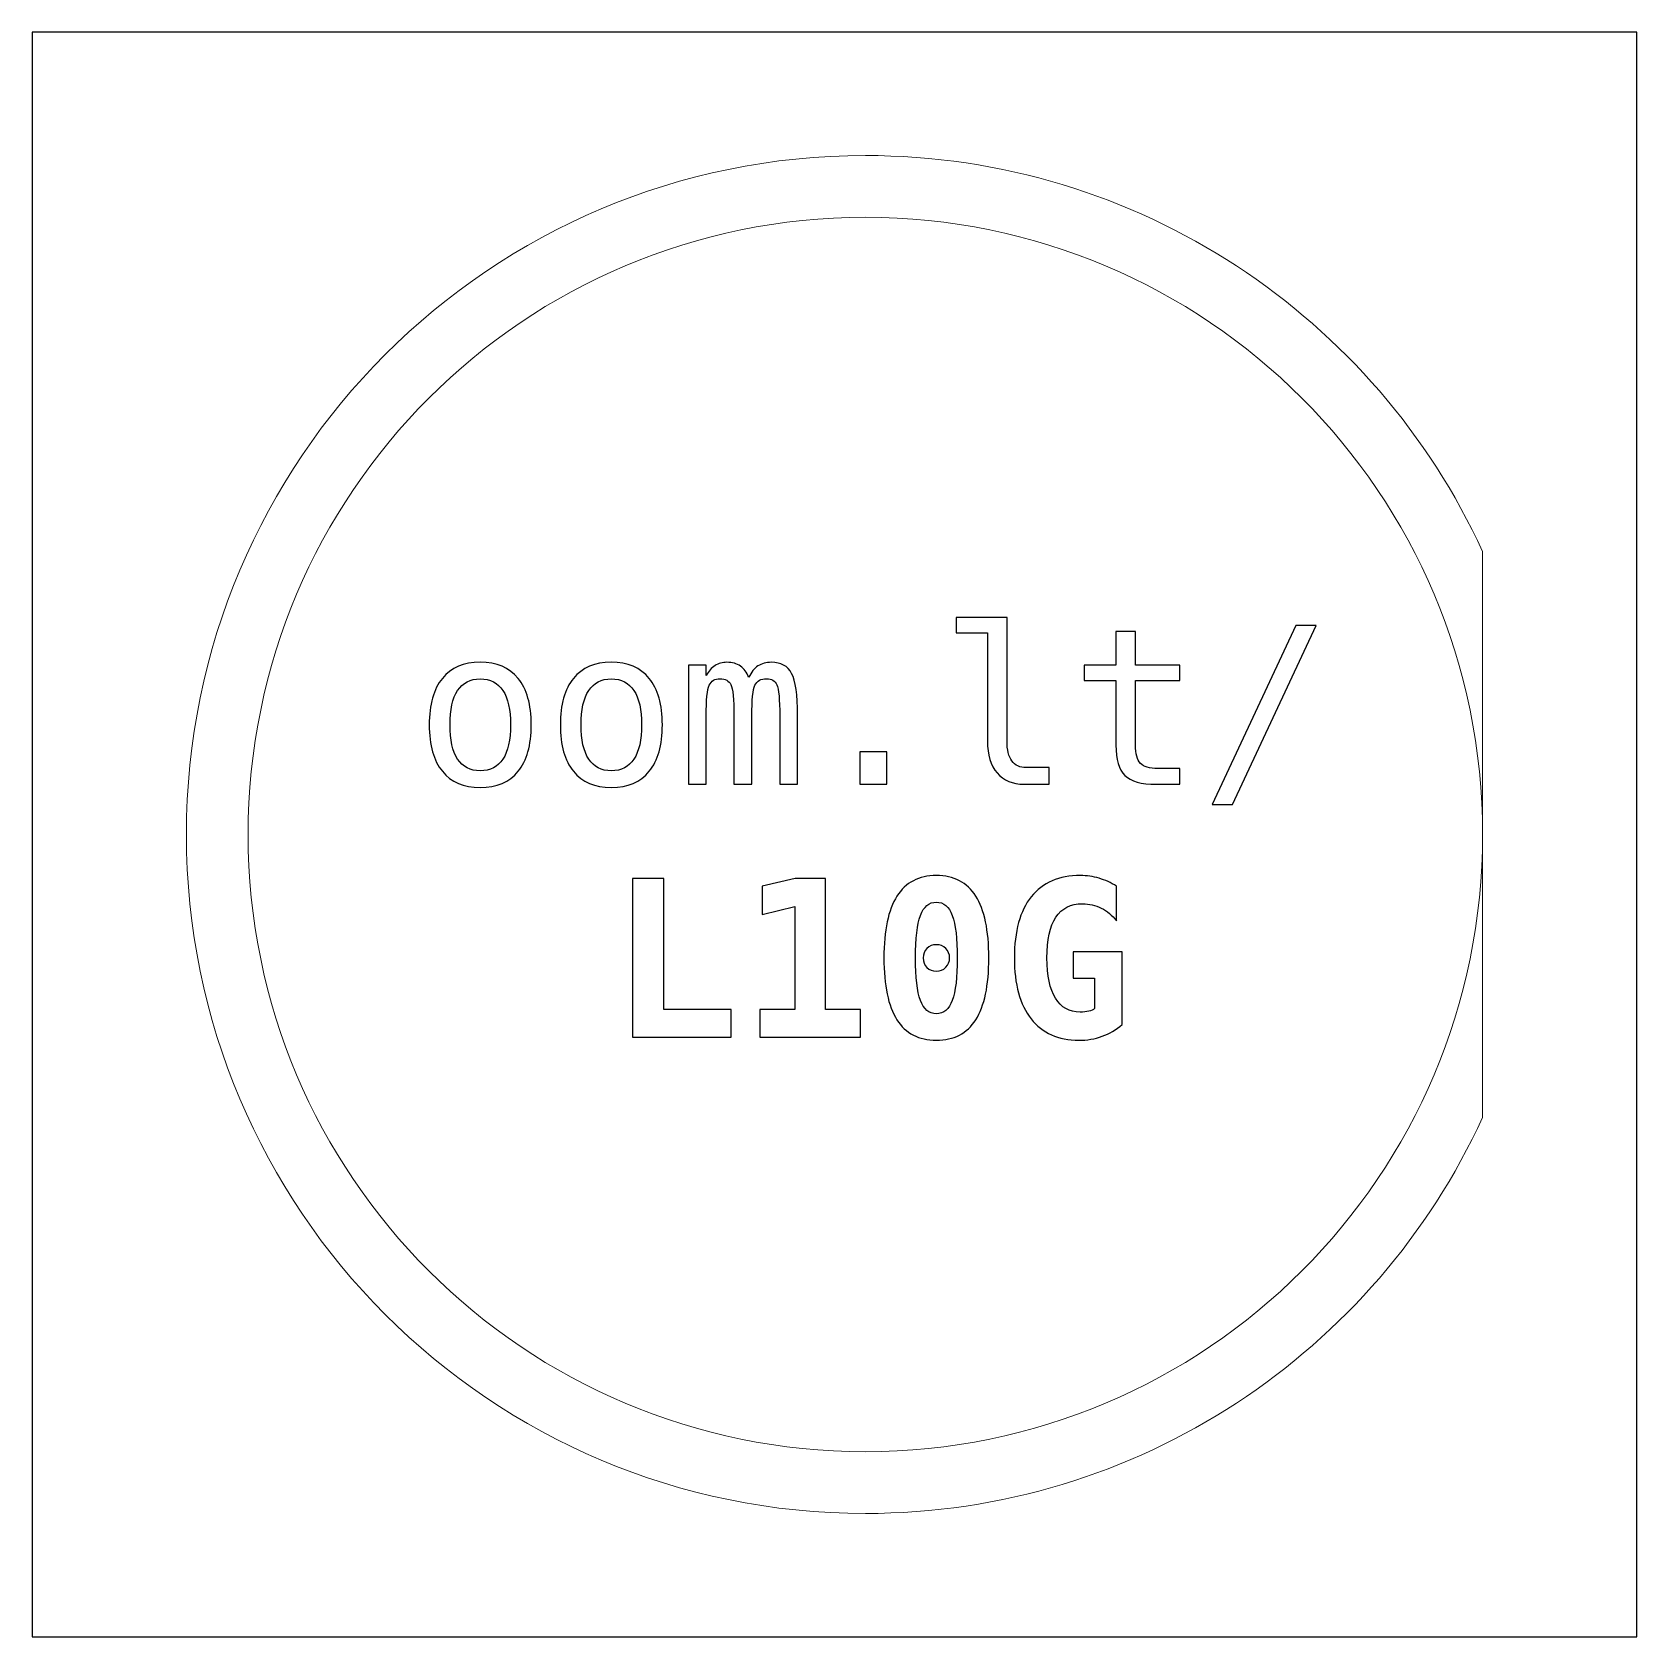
# Model space of a CAD drawing. Header units: centimetres. Extents: x -11.15 to -9.85, y -15.5 to -14.2.
import ezdxf

# ---------------------------------------------------------------- set-up
doc = ezdxf.new("R2010")
doc.units = ezdxf.units.CM
doc.header["$MEASUREMENT"] = 0
doc.layers.add('Layer 1', color=7, linetype='Continuous')

msp = doc.modelspace()

# ---------------------------------------------------------------- linework, layer by layer
at = {"layer": 'Layer 1', "color": 7}
msp.add_lwpolyline([(-11.15, -15.5), (-9.85, -15.5), (-9.85, -14.2), (-11.15, -14.2), (-11.15, -15.5)], close=True, dxfattribs=at)
at = {"layer": 'Layer 1', "color": 250, "lineweight": 20}
msp.add_ellipse((-10.475, -14.85), major_axis=(0, 0.5), ratio=1, dxfattribs=at)
msp.add_open_spline([(-10.475, -14.3), (-10.25315, -14.3), (-10.06195, -14.43143), (-9.975, -14.62065), (-9.975, -14.62065), (-9.975, -14.62065), (-9.975, -15.07935), (-9.975, -15.07935), (-9.975, -15.07935), (-10.06195, -15.26857), (-10.25315, -15.4), (-10.475, -15.4), (-10.475, -15.4), (-10.77871, -15.4), (-11.025, -15.15371), (-11.025, -14.85), (-11.025, -14.85), (-11.025, -14.54629), (-10.77871, -14.3), (-10.475, -14.3)], degree=3, knots=[0, 0, 0, 0, 0.2, 0.2, 0.2, 0.2, 0.4, 0.4, 0.4, 0.4, 0.6, 0.6, 0.6, 0.6, 0.8, 0.8, 0.8, 0.8, 1, 1, 1, 1], dxfattribs=at)
at = {"layer": 'Layer 1', "color": 250}
for points, knots in [([(-10.36026, -14.77435), (-10.36026, -14.78146), (-10.35896, -14.78681), (-10.35635, -14.79043), (-10.35635, -14.79043), (-10.35373, -14.79404), (-10.34988, -14.79586), (-10.34476, -14.79586), (-10.34476, -14.79586), (-10.34476, -14.79586), (-10.32624, -14.79586), (-10.32624, -14.79586), (-10.32624, -14.79586), (-10.32624, -14.79586), (-10.32624, -14.8093), (-10.32624, -14.8093), (-10.32624, -14.8093), (-10.32624, -14.8093), (-10.34629, -14.8093), (-10.34629, -14.8093), (-10.34629, -14.8093), (-10.35579, -14.8093), (-10.36311, -14.80624), (-10.36831, -14.80016), (-10.36831, -14.80016), (-10.37351, -14.79407), (-10.3761, -14.78546), (-10.3761, -14.77435), (-10.3761, -14.77435), (-10.3761, -14.77435), (-10.3761, -14.68674), (-10.3761, -14.68674), (-10.3761, -14.68674), (-10.3761, -14.68674), (-10.4015, -14.68674), (-10.4015, -14.68674), (-10.4015, -14.68674), (-10.4015, -14.68674), (-10.4015, -14.67433), (-10.4015, -14.67433), (-10.4015, -14.67433), (-10.4015, -14.67433), (-10.36026, -14.67433), (-10.36026, -14.67433), (-10.36026, -14.67433), (-10.36026, -14.67433), (-10.36026, -14.77435), (-10.36026, -14.77435)], [0, 0, 0, 0, 0.0833333, 0.0833333, 0.0833333, 0.0833333, 0.1666667, 0.1666667, 0.1666667, 0.1666667, 0.25, 0.25, 0.25, 0.25, 0.3333333, 0.3333333, 0.3333333, 0.3333333, 0.4166667, 0.4166667, 0.4166667, 0.4166667, 0.5, 0.5, 0.5, 0.5, 0.5833333, 0.5833333, 0.5833333, 0.5833333, 0.6666667, 0.6666667, 0.6666667, 0.6666667, 0.75, 0.75, 0.75, 0.75, 0.8333333, 0.8333333, 0.8333333, 0.8333333, 0.9166667, 0.9166667, 0.9166667, 0.9166667, 1, 1, 1, 1]), ([(-10.25621, -14.68544), (-10.25621, -14.68544), (-10.25621, -14.71284), (-10.25621, -14.71284), (-10.25621, -14.71284), (-10.25621, -14.71284), (-10.2202, -14.71284), (-10.2202, -14.71284), (-10.2202, -14.71284), (-10.2202, -14.71284), (-10.2202, -14.72516), (-10.2202, -14.72516), (-10.2202, -14.72516), (-10.2202, -14.72516), (-10.25621, -14.72516), (-10.25621, -14.72516), (-10.25621, -14.72516), (-10.25621, -14.72516), (-10.25621, -14.77752), (-10.25621, -14.77752), (-10.25621, -14.77752), (-10.25621, -14.78463), (-10.25486, -14.7896), (-10.25216, -14.7924), (-10.25216, -14.7924), (-10.24945, -14.79522), (-10.24475, -14.79663), (-10.23804, -14.79663), (-10.23804, -14.79663), (-10.23804, -14.79663), (-10.2202, -14.79663), (-10.2202, -14.79663), (-10.2202, -14.79663), (-10.2202, -14.79663), (-10.2202, -14.8093), (-10.2202, -14.8093), (-10.2202, -14.8093), (-10.2202, -14.8093), (-10.23957, -14.8093), (-10.23957, -14.8093), (-10.23957, -14.8093), (-10.25148, -14.8093), (-10.25986, -14.80692), (-10.26474, -14.80216), (-10.26474, -14.80216), (-10.26962, -14.79739), (-10.27206, -14.78916), (-10.27206, -14.77752), (-10.27206, -14.77752), (-10.27206, -14.77752), (-10.27206, -14.72516), (-10.27206, -14.72516), (-10.27206, -14.72516), (-10.27206, -14.72516), (-10.29781, -14.72516), (-10.29781, -14.72516), (-10.29781, -14.72516), (-10.29781, -14.72516), (-10.29781, -14.71284), (-10.29781, -14.71284), (-10.29781, -14.71284), (-10.29781, -14.71284), (-10.27206, -14.71284), (-10.27206, -14.71284), (-10.27206, -14.71284), (-10.27206, -14.71284), (-10.27206, -14.68544), (-10.27206, -14.68544), (-10.27206, -14.68544), (-10.27206, -14.68544), (-10.25621, -14.68544), (-10.25621, -14.68544)], [0, 0, 0, 0, 0.0555556, 0.0555556, 0.0555556, 0.0555556, 0.1111111, 0.1111111, 0.1111111, 0.1111111, 0.1666667, 0.1666667, 0.1666667, 0.1666667, 0.2222222, 0.2222222, 0.2222222, 0.2222222, 0.2777778, 0.2777778, 0.2777778, 0.2777778, 0.3333333, 0.3333333, 0.3333333, 0.3333333, 0.3888889, 0.3888889, 0.3888889, 0.3888889, 0.4444444, 0.4444444, 0.4444444, 0.4444444, 0.5, 0.5, 0.5, 0.5, 0.5555556, 0.5555556, 0.5555556, 0.5555556, 0.6111111, 0.6111111, 0.6111111, 0.6111111, 0.6666667, 0.6666667, 0.6666667, 0.6666667, 0.7222222, 0.7222222, 0.7222222, 0.7222222, 0.7777778, 0.7777778, 0.7777778, 0.7777778, 0.8333333, 0.8333333, 0.8333333, 0.8333333, 0.8888889, 0.8888889, 0.8888889, 0.8888889, 0.9444444, 0.9444444, 0.9444444, 0.9444444, 1, 1, 1, 1]), ([(-10.12633, -14.68071), (-10.12633, -14.68071), (-10.10995, -14.68071), (-10.10995, -14.68071), (-10.10995, -14.68071), (-10.10995, -14.68071), (-10.17766, -14.82567), (-10.17766, -14.82567), (-10.17766, -14.82567), (-10.17766, -14.82567), (-10.19412, -14.82567), (-10.19412, -14.82567), (-10.19412, -14.82567), (-10.19412, -14.82567), (-10.12633, -14.68071), (-10.12633, -14.68071)], [0, 0, 0, 0, 0.25, 0.25, 0.25, 0.25, 0.5, 0.5, 0.5, 0.5, 0.75, 0.75, 0.75, 0.75, 1, 1, 1, 1]), ([(-10.78699, -14.71052), (-10.77361, -14.71052), (-10.76338, -14.71484), (-10.75629, -14.72352), (-10.75629, -14.72352), (-10.74921, -14.73219), (-10.74565, -14.74474), (-10.74565, -14.76115), (-10.74565, -14.76115), (-10.74565, -14.77764), (-10.74918, -14.79019), (-10.75624, -14.79883), (-10.75624, -14.79883), (-10.76332, -14.80748), (-10.77355, -14.8118), (-10.78699, -14.8118), (-10.78699, -14.8118), (-10.80039, -14.8118), (-10.81059, -14.80748), (-10.81768, -14.79883), (-10.81768, -14.79883), (-10.82473, -14.79019), (-10.82826, -14.77764), (-10.82826, -14.76115), (-10.82826, -14.76115), (-10.82826, -14.74474), (-10.82473, -14.73219), (-10.81768, -14.72352), (-10.81768, -14.72352), (-10.81059, -14.71484), (-10.80039, -14.71052), (-10.78699, -14.71052)], [0, 0, 0, 0, 0.125, 0.125, 0.125, 0.125, 0.25, 0.25, 0.25, 0.25, 0.375, 0.375, 0.375, 0.375, 0.5, 0.5, 0.5, 0.5, 0.625, 0.625, 0.625, 0.625, 0.75, 0.75, 0.75, 0.75, 0.875, 0.875, 0.875, 0.875, 1, 1, 1, 1]), ([(-10.6808, -14.71052), (-10.66742, -14.71052), (-10.65719, -14.71484), (-10.6501, -14.72352), (-10.6501, -14.72352), (-10.64302, -14.73219), (-10.63946, -14.74474), (-10.63946, -14.76115), (-10.63946, -14.76115), (-10.63946, -14.77764), (-10.64299, -14.79019), (-10.65005, -14.79883), (-10.65005, -14.79883), (-10.65713, -14.80748), (-10.66736, -14.8118), (-10.6808, -14.8118), (-10.6808, -14.8118), (-10.6942, -14.8118), (-10.7044, -14.80748), (-10.71149, -14.79883), (-10.71149, -14.79883), (-10.71854, -14.79019), (-10.72207, -14.77764), (-10.72207, -14.76115), (-10.72207, -14.76115), (-10.72207, -14.74474), (-10.71854, -14.73219), (-10.71149, -14.72352), (-10.71149, -14.72352), (-10.7044, -14.71484), (-10.6942, -14.71052), (-10.6808, -14.71052)], [0, 0, 0, 0, 0.125, 0.125, 0.125, 0.125, 0.25, 0.25, 0.25, 0.25, 0.375, 0.375, 0.375, 0.375, 0.5, 0.5, 0.5, 0.5, 0.625, 0.625, 0.625, 0.625, 0.75, 0.75, 0.75, 0.75, 0.875, 0.875, 0.875, 0.875, 1, 1, 1, 1]), ([(-10.56946, -14.72266), (-10.56752, -14.71852), (-10.56502, -14.71546), (-10.56199, -14.71349), (-10.56199, -14.71349), (-10.559, -14.71152), (-10.55535, -14.71052), (-10.55112, -14.71052), (-10.55112, -14.71052), (-10.54336, -14.71052), (-10.53789, -14.71352), (-10.53471, -14.71952), (-10.53471, -14.71952), (-10.53151, -14.72551), (-10.52992, -14.7368), (-10.52992, -14.75341), (-10.52992, -14.75341), (-10.52992, -14.75341), (-10.52992, -14.8093), (-10.52992, -14.8093), (-10.52992, -14.8093), (-10.52992, -14.8093), (-10.54438, -14.8093), (-10.54438, -14.8093), (-10.54438, -14.8093), (-10.54438, -14.8093), (-10.54438, -14.75409), (-10.54438, -14.75409), (-10.54438, -14.75409), (-10.54438, -14.74048), (-10.54515, -14.73204), (-10.54668, -14.72872), (-10.54668, -14.72872), (-10.54818, -14.72543), (-10.55097, -14.72378), (-10.555, -14.72378), (-10.555, -14.72378), (-10.55958, -14.72378), (-10.56273, -14.72554), (-10.56443, -14.72907), (-10.56443, -14.72907), (-10.56611, -14.7326), (-10.56696, -14.74095), (-10.56696, -14.75409), (-10.56696, -14.75409), (-10.56696, -14.75409), (-10.56696, -14.8093), (-10.56696, -14.8093), (-10.56696, -14.8093), (-10.56696, -14.8093), (-10.58143, -14.8093), (-10.58143, -14.8093), (-10.58143, -14.8093), (-10.58143, -14.8093), (-10.58143, -14.75409), (-10.58143, -14.75409), (-10.58143, -14.75409), (-10.58143, -14.7403), (-10.58225, -14.73181), (-10.5839, -14.7286), (-10.5839, -14.7286), (-10.58551, -14.7254), (-10.58845, -14.72378), (-10.59272, -14.72378), (-10.59272, -14.72378), (-10.59692, -14.72378), (-10.59983, -14.72554), (-10.60145, -14.72907), (-10.60145, -14.72907), (-10.60309, -14.7326), (-10.60392, -14.74095), (-10.60392, -14.75409), (-10.60392, -14.75409), (-10.60392, -14.75409), (-10.60392, -14.8093), (-10.60392, -14.8093), (-10.60392, -14.8093), (-10.60392, -14.8093), (-10.61829, -14.8093), (-10.61829, -14.8093), (-10.61829, -14.8093), (-10.61829, -14.8093), (-10.61829, -14.71284), (-10.61829, -14.71284), (-10.61829, -14.71284), (-10.61829, -14.71284), (-10.60392, -14.71284), (-10.60392, -14.71284), (-10.60392, -14.71284), (-10.60392, -14.71284), (-10.60392, -14.7211), (-10.60392, -14.7211), (-10.60392, -14.7211), (-10.60203, -14.71767), (-10.59965, -14.71505), (-10.5968, -14.71323), (-10.5968, -14.71323), (-10.59398, -14.71143), (-10.59075, -14.71052), (-10.58713, -14.71052), (-10.58713, -14.71052), (-10.58275, -14.71052), (-10.57913, -14.71152), (-10.57622, -14.71352), (-10.57622, -14.71352), (-10.57331, -14.71555), (-10.57108, -14.71858), (-10.56946, -14.72266)], [0, 0, 0, 0, 0.037037, 0.037037, 0.037037, 0.037037, 0.0740741, 0.0740741, 0.0740741, 0.0740741, 0.1111111, 0.1111111, 0.1111111, 0.1111111, 0.1481481, 0.1481481, 0.1481481, 0.1481481, 0.1851852, 0.1851852, 0.1851852, 0.1851852, 0.2222222, 0.2222222, 0.2222222, 0.2222222, 0.2592593, 0.2592593, 0.2592593, 0.2592593, 0.2962963, 0.2962963, 0.2962963, 0.2962963, 0.3333333, 0.3333333, 0.3333333, 0.3333333, 0.3703704, 0.3703704, 0.3703704, 0.3703704, 0.4074074, 0.4074074, 0.4074074, 0.4074074, 0.4444444, 0.4444444, 0.4444444, 0.4444444, 0.4814815, 0.4814815, 0.4814815, 0.4814815, 0.5185185, 0.5185185, 0.5185185, 0.5185185, 0.5555556, 0.5555556, 0.5555556, 0.5555556, 0.5925926, 0.5925926, 0.5925926, 0.5925926, 0.6296296, 0.6296296, 0.6296296, 0.6296296, 0.6666667, 0.6666667, 0.6666667, 0.6666667, 0.7037037, 0.7037037, 0.7037037, 0.7037037, 0.7407407, 0.7407407, 0.7407407, 0.7407407, 0.7777778, 0.7777778, 0.7777778, 0.7777778, 0.8148148, 0.8148148, 0.8148148, 0.8148148, 0.8518519, 0.8518519, 0.8518519, 0.8518519, 0.8888889, 0.8888889, 0.8888889, 0.8888889, 0.9259259, 0.9259259, 0.9259259, 0.9259259, 0.962963, 0.962963, 0.962963, 0.962963, 1, 1, 1, 1]), ([(-10.78699, -14.72396), (-10.79504, -14.72396), (-10.80113, -14.72707), (-10.80527, -14.73333), (-10.80527, -14.73333), (-10.80942, -14.7396), (-10.81147, -14.74889), (-10.81147, -14.76115), (-10.81147, -14.76115), (-10.81147, -14.77338), (-10.80942, -14.78264), (-10.80527, -14.78893), (-10.80527, -14.78893), (-10.80113, -14.79522), (-10.79504, -14.79836), (-10.78699, -14.79836), (-10.78699, -14.79836), (-10.7789, -14.79836), (-10.77279, -14.79522), (-10.76864, -14.78893), (-10.76864, -14.78893), (-10.7645, -14.78264), (-10.76244, -14.77338), (-10.76244, -14.76115), (-10.76244, -14.76115), (-10.76244, -14.74889), (-10.7645, -14.7396), (-10.76864, -14.73333), (-10.76864, -14.73333), (-10.77279, -14.72707), (-10.7789, -14.72396), (-10.78699, -14.72396)], [0, 0, 0, 0, 0.125, 0.125, 0.125, 0.125, 0.25, 0.25, 0.25, 0.25, 0.375, 0.375, 0.375, 0.375, 0.5, 0.5, 0.5, 0.5, 0.625, 0.625, 0.625, 0.625, 0.75, 0.75, 0.75, 0.75, 0.875, 0.875, 0.875, 0.875, 1, 1, 1, 1]), ([(-10.6808, -14.72396), (-10.68885, -14.72396), (-10.69494, -14.72707), (-10.69908, -14.73333), (-10.69908, -14.73333), (-10.70323, -14.7396), (-10.70528, -14.74889), (-10.70528, -14.76115), (-10.70528, -14.76115), (-10.70528, -14.77338), (-10.70323, -14.78264), (-10.69908, -14.78893), (-10.69908, -14.78893), (-10.69494, -14.79522), (-10.68885, -14.79836), (-10.6808, -14.79836), (-10.6808, -14.79836), (-10.67271, -14.79836), (-10.6666, -14.79522), (-10.66245, -14.78893), (-10.66245, -14.78893), (-10.65831, -14.78264), (-10.65625, -14.77338), (-10.65625, -14.76115), (-10.65625, -14.76115), (-10.65625, -14.74889), (-10.65831, -14.7396), (-10.66245, -14.73333), (-10.66245, -14.73333), (-10.6666, -14.72707), (-10.67271, -14.72396), (-10.6808, -14.72396)], [0, 0, 0, 0, 0.125, 0.125, 0.125, 0.125, 0.25, 0.25, 0.25, 0.25, 0.375, 0.375, 0.375, 0.375, 0.5, 0.5, 0.5, 0.5, 0.625, 0.625, 0.625, 0.625, 0.75, 0.75, 0.75, 0.75, 0.875, 0.875, 0.875, 0.875, 1, 1, 1, 1]), ([(-10.47935, -14.78302), (-10.47935, -14.78302), (-10.45766, -14.78302), (-10.45766, -14.78302), (-10.45766, -14.78302), (-10.45766, -14.78302), (-10.45766, -14.8093), (-10.45766, -14.8093), (-10.45766, -14.8093), (-10.45766, -14.8093), (-10.47935, -14.8093), (-10.47935, -14.8093), (-10.47935, -14.8093), (-10.47935, -14.8093), (-10.47935, -14.78302), (-10.47935, -14.78302)], [0, 0, 0, 0, 0.25, 0.25, 0.25, 0.25, 0.5, 0.5, 0.5, 0.5, 0.75, 0.75, 0.75, 0.75, 1, 1, 1, 1]), ([(-10.46, -14.95001), (-10.46, -14.92776), (-10.45647, -14.91106), (-10.44941, -14.89995), (-10.44941, -14.89995), (-10.44233, -14.88884), (-10.43172, -14.88328), (-10.41752, -14.88328), (-10.41752, -14.88328), (-10.40329, -14.88328), (-10.39265, -14.88881), (-10.38556, -14.89989), (-10.38556, -14.89989), (-10.3785, -14.91097), (-10.37498, -14.9277), (-10.37498, -14.95001), (-10.37498, -14.95001), (-10.37498, -14.9723), (-10.3785, -14.989), (-10.38556, -15.00008), (-10.38556, -15.00008), (-10.39265, -15.01116), (-10.40329, -15.01669), (-10.41752, -15.01669), (-10.41752, -15.01669), (-10.43172, -15.01669), (-10.44233, -15.01113), (-10.44941, -15.00002), (-10.44941, -15.00002), (-10.45647, -14.98891), (-10.46, -14.97224), (-10.46, -14.95001)], [0, 0, 0, 0, 0.125, 0.125, 0.125, 0.125, 0.25, 0.25, 0.25, 0.25, 0.375, 0.375, 0.375, 0.375, 0.5, 0.5, 0.5, 0.5, 0.625, 0.625, 0.625, 0.625, 0.75, 0.75, 0.75, 0.75, 0.875, 0.875, 0.875, 0.875, 1, 1, 1, 1]), ([(-10.28928, -14.99094), (-10.28928, -14.99094), (-10.28928, -14.96642), (-10.28928, -14.96642), (-10.28928, -14.96642), (-10.28928, -14.96642), (-10.30668, -14.96642), (-10.30668, -14.96642), (-10.30668, -14.96642), (-10.30668, -14.96642), (-10.30668, -14.94505), (-10.30668, -14.94505), (-10.30668, -14.94505), (-10.30668, -14.94505), (-10.26705, -14.94505), (-10.26705, -14.94505), (-10.26705, -14.94505), (-10.26705, -14.94505), (-10.26705, -15.00396), (-10.26705, -15.00396), (-10.26705, -15.00396), (-10.27193, -15.00813), (-10.27731, -15.01131), (-10.28319, -15.01346), (-10.28319, -15.01346), (-10.2891, -15.0156), (-10.29539, -15.01669), (-10.30209, -15.01669), (-10.30209, -15.01669), (-10.31876, -15.01669), (-10.33161, -15.0109), (-10.34069, -14.99934), (-10.34069, -14.99934), (-10.34978, -14.98776), (-10.35431, -14.97133), (-10.35431, -14.95001), (-10.35431, -14.95001), (-10.35431, -14.92838), (-10.34972, -14.91185), (-10.34058, -14.90042), (-10.34058, -14.90042), (-10.33141, -14.88898), (-10.31818, -14.88328), (-10.30089, -14.88328), (-10.30089, -14.88328), (-10.29572, -14.88328), (-10.29066, -14.88401), (-10.28566, -14.88548), (-10.28566, -14.88548), (-10.28066, -14.88692), (-10.27596, -14.88904), (-10.27161, -14.8918), (-10.27161, -14.8918), (-10.27161, -14.8918), (-10.27161, -14.91997), (-10.27161, -14.91997), (-10.27161, -14.91997), (-10.27517, -14.91538), (-10.27925, -14.91191), (-10.2839, -14.90959), (-10.2839, -14.90959), (-10.28851, -14.90727), (-10.29357, -14.90609), (-10.2991, -14.90609), (-10.2991, -14.90609), (-10.30874, -14.90609), (-10.31597, -14.90974), (-10.32073, -14.917), (-10.32073, -14.917), (-10.3255, -14.92426), (-10.32788, -14.93526), (-10.32788, -14.95001), (-10.32788, -14.95001), (-10.32788, -14.96433), (-10.32558, -14.97521), (-10.321, -14.98267), (-10.321, -14.98267), (-10.31638, -14.99014), (-10.30971, -14.99388), (-10.30092, -14.99388), (-10.30092, -14.99388), (-10.29827, -14.99388), (-10.29598, -14.99364), (-10.29401, -14.99314), (-10.29401, -14.99314), (-10.29207, -14.99267), (-10.29048, -14.99194), (-10.28928, -14.99094)], [0, 0, 0, 0, 0.0454545, 0.0454545, 0.0454545, 0.0454545, 0.0909091, 0.0909091, 0.0909091, 0.0909091, 0.1363636, 0.1363636, 0.1363636, 0.1363636, 0.1818182, 0.1818182, 0.1818182, 0.1818182, 0.2272727, 0.2272727, 0.2272727, 0.2272727, 0.2727273, 0.2727273, 0.2727273, 0.2727273, 0.3181818, 0.3181818, 0.3181818, 0.3181818, 0.3636364, 0.3636364, 0.3636364, 0.3636364, 0.4090909, 0.4090909, 0.4090909, 0.4090909, 0.4545455, 0.4545455, 0.4545455, 0.4545455, 0.5, 0.5, 0.5, 0.5, 0.5454545, 0.5454545, 0.5454545, 0.5454545, 0.5909091, 0.5909091, 0.5909091, 0.5909091, 0.6363636, 0.6363636, 0.6363636, 0.6363636, 0.6818182, 0.6818182, 0.6818182, 0.6818182, 0.7272727, 0.7272727, 0.7272727, 0.7272727, 0.7727273, 0.7727273, 0.7727273, 0.7727273, 0.8181818, 0.8181818, 0.8181818, 0.8181818, 0.8636364, 0.8636364, 0.8636364, 0.8636364, 0.9090909, 0.9090909, 0.9090909, 0.9090909, 0.9545455, 0.9545455, 0.9545455, 0.9545455, 1, 1, 1, 1]), ([(-10.66359, -15.01419), (-10.66359, -15.01419), (-10.66359, -14.8856), (-10.66359, -14.8856), (-10.66359, -14.8856), (-10.66359, -14.8856), (-10.63819, -14.8856), (-10.63819, -14.8856), (-10.63819, -14.8856), (-10.63819, -14.8856), (-10.63819, -14.99179), (-10.63819, -14.99179), (-10.63819, -14.99179), (-10.63819, -14.99179), (-10.58383, -14.99179), (-10.58383, -14.99179), (-10.58383, -14.99179), (-10.58383, -14.99179), (-10.58383, -15.01419), (-10.58383, -15.01419), (-10.58383, -15.01419), (-10.58383, -15.01419), (-10.66359, -15.01419), (-10.66359, -15.01419)], [0, 0, 0, 0, 0.1666667, 0.1666667, 0.1666667, 0.1666667, 0.3333333, 0.3333333, 0.3333333, 0.3333333, 0.5, 0.5, 0.5, 0.5, 0.6666667, 0.6666667, 0.6666667, 0.6666667, 0.8333333, 0.8333333, 0.8333333, 0.8333333, 1, 1, 1, 1]), ([(-10.56057, -14.99179), (-10.56057, -14.99179), (-10.53214, -14.99179), (-10.53214, -14.99179), (-10.53214, -14.99179), (-10.53214, -14.99179), (-10.53214, -14.90833), (-10.53214, -14.90833), (-10.53214, -14.90833), (-10.53214, -14.90833), (-10.55857, -14.91488), (-10.55857, -14.91488), (-10.55857, -14.91488), (-10.55857, -14.91488), (-10.55857, -14.89198), (-10.55857, -14.89198), (-10.55857, -14.89198), (-10.55857, -14.89198), (-10.53197, -14.8856), (-10.53197, -14.8856), (-10.53197, -14.8856), (-10.53197, -14.8856), (-10.50742, -14.8856), (-10.50742, -14.8856), (-10.50742, -14.8856), (-10.50742, -14.8856), (-10.50742, -14.99179), (-10.50742, -14.99179), (-10.50742, -14.99179), (-10.50742, -14.99179), (-10.47899, -14.99179), (-10.47899, -14.99179), (-10.47899, -14.99179), (-10.47899, -14.99179), (-10.47899, -15.01419), (-10.47899, -15.01419), (-10.47899, -15.01419), (-10.47899, -15.01419), (-10.56057, -15.01419), (-10.56057, -15.01419), (-10.56057, -15.01419), (-10.56057, -15.01419), (-10.56057, -14.99179), (-10.56057, -14.99179)], [0, 0, 0, 0, 0.0909091, 0.0909091, 0.0909091, 0.0909091, 0.1818182, 0.1818182, 0.1818182, 0.1818182, 0.2727273, 0.2727273, 0.2727273, 0.2727273, 0.3636364, 0.3636364, 0.3636364, 0.3636364, 0.4545455, 0.4545455, 0.4545455, 0.4545455, 0.5454545, 0.5454545, 0.5454545, 0.5454545, 0.6363636, 0.6363636, 0.6363636, 0.6363636, 0.7272727, 0.7272727, 0.7272727, 0.7272727, 0.8181818, 0.8181818, 0.8181818, 0.8181818, 0.9090909, 0.9090909, 0.9090909, 0.9090909, 1, 1, 1, 1]), ([(-10.41752, -14.9048), (-10.4234, -14.9048), (-10.42766, -14.90839), (-10.43036, -14.91556), (-10.43036, -14.91556), (-10.43307, -14.92276), (-10.43442, -14.93423), (-10.43442, -14.95001), (-10.43442, -14.95001), (-10.43442, -14.96577), (-10.43307, -14.97721), (-10.43036, -14.98441), (-10.43036, -14.98441), (-10.42766, -14.99158), (-10.4234, -14.99517), (-10.41752, -14.99517), (-10.41752, -14.99517), (-10.41161, -14.99517), (-10.40731, -14.99158), (-10.40461, -14.98441), (-10.40461, -14.98441), (-10.40191, -14.97721), (-10.40055, -14.96577), (-10.40055, -14.95001), (-10.40055, -14.95001), (-10.40055, -14.93423), (-10.40191, -14.92276), (-10.40461, -14.91556), (-10.40461, -14.91556), (-10.40731, -14.90839), (-10.41161, -14.9048), (-10.41752, -14.9048)], [0, 0, 0, 0, 0.125, 0.125, 0.125, 0.125, 0.25, 0.25, 0.25, 0.25, 0.375, 0.375, 0.375, 0.375, 0.5, 0.5, 0.5, 0.5, 0.625, 0.625, 0.625, 0.625, 0.75, 0.75, 0.75, 0.75, 0.875, 0.875, 0.875, 0.875, 1, 1, 1, 1]), ([(-10.42822, -14.95001), (-10.42822, -14.94699), (-10.42719, -14.94443), (-10.4251, -14.94237), (-10.4251, -14.94237), (-10.42304, -14.94028), (-10.42051, -14.93925), (-10.41752, -14.93925), (-10.41752, -14.93925), (-10.41449, -14.93925), (-10.41193, -14.94028), (-10.40987, -14.94237), (-10.40987, -14.94237), (-10.40779, -14.94443), (-10.40676, -14.94699), (-10.40676, -14.95001), (-10.40676, -14.95001), (-10.40676, -14.95301), (-10.40779, -14.95554), (-10.40987, -14.9576), (-10.40987, -14.9576), (-10.41193, -14.95969), (-10.41449, -14.96071), (-10.41752, -14.96071), (-10.41752, -14.96071), (-10.42051, -14.96071), (-10.42304, -14.95969), (-10.4251, -14.95766), (-10.4251, -14.95766), (-10.42719, -14.95563), (-10.42822, -14.95307), (-10.42822, -14.95001)], [0, 0, 0, 0, 0.125, 0.125, 0.125, 0.125, 0.25, 0.25, 0.25, 0.25, 0.375, 0.375, 0.375, 0.375, 0.5, 0.5, 0.5, 0.5, 0.625, 0.625, 0.625, 0.625, 0.75, 0.75, 0.75, 0.75, 0.875, 0.875, 0.875, 0.875, 1, 1, 1, 1])]:
    msp.add_open_spline(points, degree=3, knots=knots, dxfattribs=at)

doc.saveas('drawing.dxf')
